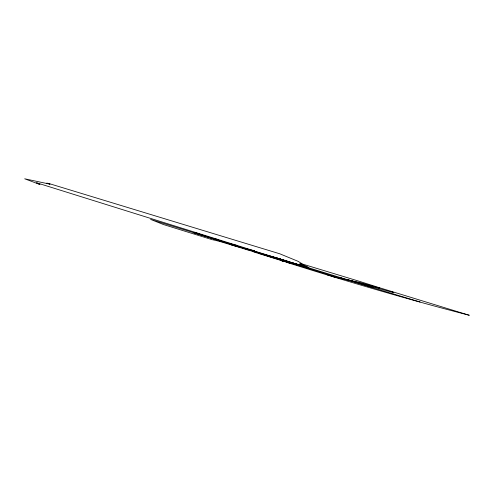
<?xml version="1.0" encoding="UTF-8"?>
<svg xmlns="http://www.w3.org/2000/svg" width="494" height="494" viewBox="0 0 494 494"><rect width="100%" height="100%" fill="white"/><g stroke="black" fill="none" stroke-linecap="round" stroke-linejoin="round"><path stroke-width="0.74" d="M301.291 263.691L359.07 281.228L379.583 287.755L379.553 288.144L359.657 282.451L351.808 280.827L341.397 277.881L276.146 257.763M199.687 233.816L195.025 232.822L244.555 248.328L254.466 250.878L36.575 182.761L39.971 184.528L24.7 178.803L50.005 184.176L46.776 183.138L49.486 183.712L48.431 183.373L279.678 253.755L298.104 261.326L301.97 263.722L299.815 263.617L307.774 266.84L296.771 264.173L308.892 267.97L281.771 260.82L295.986 264.278L286.489 262.277C346.992 281.395 407.877 299.438 469.3 315.271L379.583 287.755M341.397 277.881L337.229 277.579L327.355 274.88M295.412 264.086L297.493 264.438L277.202 258.195M298.388 264.679L295.869 264.247L269.86 256.133M299.043 264.673L304.094 265.71L304.094 265.352M193.216 232.668L257.856 252.65L248.513 250.242L231.359 244.888M296.764 264.173L297.4 264.315M213.136 238.46L218.336 239.627M354.927 281.716L333.648 276.875M230.957 244.005L237.046 245.45M229.333 243.703L150.608 219.416L163.477 224.542L212.21 239.689C222.022 241.56 231.322 245.506 241.158 247.389M420.048 302.007L339.952 277.789M276.177 257.769L253.644 251.928L283.735 261.307M272.861 257.071L274.818 257.578M275.819 257.992L282.241 259.659M278.77 258.912L280.765 259.43M283.192 260.066L285.254 260.604M281.481 259.739L287.267 261.252M281.716 259.832L284.136 260.462M286.18 260.999L288.261 261.542M287.588 261.666L294.455 263.493M290.515 262.58L292.584 263.123M295.109 263.784L297.24 264.346M295.134 263.92L296.4 264.253M351.808 280.827L393.854 292.757L391.89 291.639M293.343 263.784L338.137 277.609M347.862 279.721L373.544 287.669M253.953 250.921L286.335 260.9M274.195 257.257L297.481 264.525M271.367 256.522L244.555 248.328M271.811 256.639L296.591 264.376M264.247 254.676L291.824 263.277M258.85 253.274L288.601 262.555"/></g></svg>
